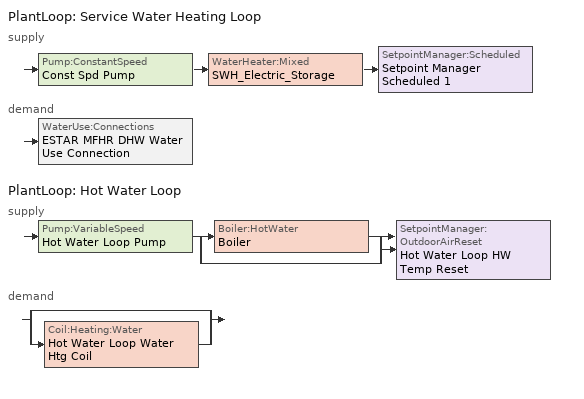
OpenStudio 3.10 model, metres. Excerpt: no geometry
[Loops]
PlantLoop 'Service Water Heating Loop'
 supply: Pump:ConstantSpeed 'Const Spd Pump' > WaterHeater:Mixed 'SWH_Electric_Storage' > SetpointManager:Scheduled 'Setpoint Manager Scheduled 1'
 demand: WaterUse:Connections 'ESTAR MFHR DHW Water Use Connection'
PlantLoop 'Hot Water Loop'
 supply: Pump:VariableSpeed 'Hot Water Loop Pump' > split
  | Boiler:HotWater 'Boiler'
  | bypass
  join > SetpointManager:OutdoorAirReset 'Hot Water Loop HW Temp Reset'
 demand: split
  | bypass
  | Coil:Heating:Water 'Hot Water Loop Water Htg Coil'
[Sizing:Zone]
Residential: Zone Cooling Design Supply Air Temperature Input Method=SupplyAirTemperature; Zone Cooling Design Supply Air Temperature {C}=12.7825; Zone Cooling Design Supply Air Temperature Difference {deltaC}=11.11; Zone Heating Design Supply Air Temperature Input Method=SupplyAirTemperature; Zone Heating Design Supply Air Temperature {C}=32.2211; Zone Heating Design Supply Air Temperature Difference {deltaC}=11.11; Zone Cooling Design Supply Air Humidity Ratio {kg-H2O/kg-air}=0.008; Zone Heating Design Supply Air Humidity Ratio {kg-H2O/kg-air}=0.008; Cooling Design Air Flow Method=DesignDay; Heating Design Air Flow Method=DesignDay; Heating Maximum Air Flow Fraction=1; Account for Dedicated Outdoor Air System=No; Dedicated Outdoor Air System Control Strategy=NeutralSupplyAir; Dedicated Outdoor Air Low Setpoint Temperature for Design {C}=autosize; Dedicated Outdoor Air High Setpoint Temperature for Design {C}=autosize; Zone Load Sizing Method=Sensible Load Only No Latent Load; Zone Latent Cooling Design Supply Air Humidity Ratio Input Method=HumidityRatioDifference; Zone Cooling Design Supply Air Humidity Ratio Difference {kgWater/kgDryAir}=0.005; Zone Latent Heating Design Supply Air Humidity Ratio Input Method=HumidityRatioDifference; Zone Humidification Design Supply Air Humidity Ratio Difference {kgWater/kgDryAir}=0.005; Sizing Option=Coincident
[Zone equipment]
Residential: Residential PTAC
[PlantLoop] Glycol Concentration=0; Minimum Loop Temperature {C}=10; Plant Loop Volume {m3}=Autocalculate; Load Distribution Scheme=Optimal
Name | Maximum Loop Temperature {C} | Fluid Type
Service Water Heating Loop | 60
Hot Water Loop |  | Water
[Sizing:Plant] Loop Type=Heating; Sizing Option=NonCoincident; Zone Timesteps in Averaging Window=1; Coincident Sizing Factor Mode=None
Name | Design Loop Exit Temperature {C} | Loop Design Temperature Difference {deltaC}
Service Water Heating Loop | 60 | 5
Hot Water Loop | 82.2222 | 27.7778
[SetpointManager:Scheduled]
Setpoint Manager Scheduled 1: Control Variable=Temperature; Schedule=SHW_Temperature_120F
[WaterHeater:Mixed]
SWH_Electric_Storage: Tank Volume {m3}=1.495; Setpoint Temperature Schedule=SHW_Temperature_120F; Deadband Temperature Difference {deltaC}=5; Maximum Temperature Limit {C}=82.22222; Heater Control Type=Cycle; Heater Maximum Capacity {W}=36000; Heater Fuel Type=NaturalGas; Heater Thermal Efficiency=1; Off Cycle Parasitic Fuel Consumption Rate {W}=10; Off Cycle Parasitic Fuel Type=Electricity; Off Cycle Parasitic Heat Fraction to Tank=0.8; On Cycle Parasitic Fuel Consumption Rate {W}=0; On Cycle Parasitic Fuel Type=Electricity; Ambient Temperature Indicator=Schedule; Ambient Temperature Schedule=Water Heater Ambient Temp Schedule - 70F; Off Cycle Loss Coefficient to Ambient Temperature {W/K}=24; On Cycle Loss Coefficient to Ambient Temperature {W/K}=24; Use Side Effectiveness=1; Source Side Effectiveness=1; Use Side Design Flow Rate {m3/s}=autosize; Source Side Design Flow Rate {m3/s}=autosize; Indirect Water Heating Recovery Time {hr}=1.5; Source Side Flow Control Mode=IndirectHeatPrimarySetpoint
[WaterHeater:Sizing]
SWH_Electric_Storage: Design Mode=PeakDraw; Time Storage Can Meet Peak Draw {hr}=0.538503; Time for Tank Recovery {hr}=1; Nominal Tank Volume for Autosizing Plant Connections {m3}=1
[WaterUse:Equipment:Definition]
Water Fixture Definition: Peak Flow Rate {m3/s}=0.0012618; Target Temperature Schedule=Fixture Target Temp; Sensible Fraction Schedule=WaterUse Sensible Fraction Schedule 20p; Latent Fraction Schedule=WaterUse Latent Fraction Schedule 5p
[WaterUse:Connections]
ESTAR MFHR DHW Water Use Connection: Drain Water Heat Exchanger Type=None; Drain Water Heat Exchanger Destination=Plant; Water Use Equipment Name 1=Water Use Equipment 1
[WaterUse:Equipment]
Water Use Equipment 1: Water Use Equipment Definition=Water Fixture Definition; Flow Rate Fraction Schedule=DHW_Res_8Unit
[Pump:ConstantSpeed]
Const Spd Pump: Rated Flow Rate {m3/s}=Autosize; Rated Pump Head {Pa}=337843; Rated Power Consumption {W}=Autosize; Motor Efficiency=0.9; Fraction of Motor Inefficiencies to Fluid Stream=0; Pump Control Type=Intermittent; Design Power Sizing Method=PowerPerFlowPerPressure; Design Electric Power per Unit Flow Rate {W/(m3/s)}=348701.1; Design Shaft Power per Unit Flow Rate per Unit Head {W-s/m3-Pa}=1.28205
[Pump:VariableSpeed]
Hot Water Loop Pump: Rated Pump Head {Pa}=179344; Motor Efficiency=0.9; Pump Control Type=Intermittent; Skin Loss Radiative Fraction=0.5; Design Power Sizing Method=PowerPerFlowPerPressure; Design Electric Power per Unit Flow Rate {W/(m3/s)}=348701.1; Design Shaft Power per Unit Flow Rate per Unit Head {W-s/m3-Pa}=1.28205; Design Minimum Flow Rate Fraction=0
[Boiler:HotWater]
Boiler: Fuel Type=NaturalGas; Nominal Thermal Efficiency=0.78; Efficiency Curve Temperature Evaluation Variable=LeavingBoiler; Minimum Part Load Ratio=0; Maximum Part Load Ratio=1.2; Optimum Part Load Ratio=1; Water Outlet Upper Temperature Limit {C}=95; Boiler Flow Mode=LeavingSetpointModulated; On Cycle Parasitic Electric Load {W}=0; Off Cycle Parasitic Fuel Load {W}=0; Sizing Factor=1
[Fan:ConstantVolume]
Residential PTAC Fan: Availability Schedule=Always On Discrete; Fan Total Efficiency=0.52; Pressure Rise {Pa}=331.288; Maximum Flow Rate {m3/s}=AutoSize; Motor Efficiency=0.8; Motor In Airstream Fraction=1
[Coil:Heating:Water]
Hot Water Loop Water Htg Coil: Availability Schedule=Always On Discrete; Rated Inlet Water Temperature {C}=82.2222; Rated Inlet Air Temperature {C}=16.6; Rated Outlet Water Temperature {C}=71.1111; Rated Outlet Air Temperature {C}=32.2
[Controller:WaterCoil]
Hot Water Loop Water Htg Coil Controller: Water Coil=Hot Water Loop Water Htg Coil; Action=Normal; Controller Convergence Tolerance {deltaC}=0.1; Minimum Actuated Flow {m3/s}=0
[Coil:Cooling:DX:SingleSpeed]
Residential PTAC 1spd DX AC Clg Coil: Availability Schedule=Always On Discrete; Rated Total Cooling Capacity {W}=autosize; Rated Sensible Heat Ratio=autosize; Rated COP {W/W}=3; Rated Air Flow Rate {m3/s}=autosize; Rated Evaporator Fan Power Per Volume Flow Rate 2017 {W/(m3/s)}=773.3; Rated Evaporator Fan Power Per Volume Flow Rate 2023 {W/(m3/s)}=934.4; Total Cooling Capacity Function of Temperature Curve=Curve Biquadratic 3; Total Cooling Capacity Function of Flow Fraction Curve=Curve Quadratic 4; Energy Input Ratio Function of Temperature Curve=Curve Biquadratic 4; Energy Input Ratio Function of Flow Fraction Curve=Curve Quadratic 5; Part Load Fraction Correlation Curve=Curve Quadratic 6; Minimum Outdoor Dry-Bulb Temperature for Compressor Operation {C}=-25; Nominal Time for Condensate Removal to Begin {s}=0; Ratio of Initial Moisture Evaporation Rate and Steady State Latent Capacity=0; Maximum Cycling Rate {cycles/hr}=0; Latent Capacity Time Constant {s}=0; Condenser Type=AirCooled; Evaporative Condenser Effectiveness=0.9; Evaporative Condenser Air Flow Rate {m3/s}=autosize; Evaporative Condenser Pump Rated Power Consumption {W}=autosize; Crankcase Heater Capacity {W}=0; Maximum Outdoor Dry-Bulb Temperature for Crankcase Heater Operation {C}=10; Basin Heater Capacity {W/K}=0; Basin Heater Setpoint Temperature {C}=2
[ZoneHVAC:PackagedTerminalAirConditioner]
Residential PTAC: Availability Schedule=Always On Discrete; Supply Air Flow Rate During Cooling Operation {m3/s}=Autosize; Supply Air Flow Rate During Heating Operation {m3/s}=Autosize; Supply Air Flow Rate When No Cooling or Heating is Needed {m3/s}=Autosize; No Load Supply Air Flow Rate Control Set To Low Speed=Yes; Outdoor Air Flow Rate During Cooling Operation {m3/s}=Autosize; Outdoor Air Flow Rate During Heating Operation {m3/s}=Autosize; Outdoor Air Flow Rate When No Cooling or Heating is Needed {m3/s}=Autosize; Supply Air Fan=Residential PTAC Fan; Heating Coil=Hot Water Loop Water Htg Coil; Cooling Coil=Residential PTAC 1spd DX AC Clg Coil; Fan Placement=DrawThrough; Supply Air Fan Operating Mode Schedule=Always On Discrete
[SetpointManager:OutdoorAirReset]
Hot Water Loop HW Temp Reset: Control Variable=Temperature; Setpoint at Outdoor Low Temperature {C}=82.2222; Outdoor Low Temperature {C}=-6.66667; Setpoint at Outdoor High Temperature {C}=65.5556; Outdoor High Temperature {C}=10
[Schedule:Day]
SHW_Temperature_140F_Default: 24, 0, 48.9
SHW_Temperature_140F_Summer_Design_Day; SHW_Temperature_140F_Winter_Design_Day: 24, 0, 60
Water Heater Ambient Temp Schedule - 70F_Default; Water Heater Ambient Temp Schedule - 70F_Summer_Design_Day; Water Heater Ambient Temp Schedule - 70F_Winter_Design_Day: 24, 0, 21.11
WaterUse Sensible Fraction Schedule 20p Day; WaterUse Latent Fraction Schedule 5p Day: No, 24, 0, 0
Schedule Day 15: 24, 0, 43.3
Schedule Day 16: 5, 0, 0.00755796, 8, 0, 0.0646072, 16, 0, 0.0107872, 22, 0, 0.0463084, 24, 0, 0.01294
[Schedule:Constant]
Always On Discrete: Value=1
[Schedule:Ruleset]
Name | Default Day Schedule | Summer Design Day Schedule | Winter Design Day Schedule
SHW_Temperature_120F | SHW_Temperature_140F_Default | SHW_Temperature_140F_Summer_Design_Day | SHW_Temperature_140F_Winter_Design_Day
Water Heater Ambient Temp Schedule - 70F | Water Heater Ambient Temp Schedule - 70F_Default | Water Heater Ambient Temp Schedule - 70F_Summer_Design_Day | Water Heater Ambient Temp Schedule - 70F_Winter_Design_Day
WaterUse Sensible Fraction Schedule 20p | WaterUse Sensible Fraction Schedule 20p Day
WaterUse Latent Fraction Schedule 5p | WaterUse Latent Fraction Schedule 5p Day
Fixture Target Temp | Schedule Day 15
DHW_Res_8Unit | Schedule Day 16
[Curve:Biquadratic] Minimum Value of x=12.77778; Maximum Value of x=23.88889; Minimum Value of y=23.88889; Maximum Value of y=46.11111
Name | Coefficient1 Constant | Coefficient2 x | Coefficient3 x**2 | Coefficient4 y | Coefficient5 y**2 | Coefficient6 x*y
Curve Biquadratic 3 | 0.942588 | 0.00954335 | 0.00068377 | -0.0110427 | 5.249e-06 | -9.72e-06
Curve Biquadratic 4 | 0.342414 | 0.034885 | -0.0006237 | 0.00497722 | 0.000437951 | -0.000728028
[Curve:Quadratic]
Name | Coefficient1 Constant | Coefficient2 x | Coefficient3 x**2 | Minimum Value of x | Maximum Value of x | Minimum Curve Output | Maximum Curve Output
Curve Quadratic 4 | 0.8 | 0.2 | 0 | 0.5 | 1.5
Curve Quadratic 5 | 1.1552 | -0.1808 | 0.0256 | 0.5 | 1.5
Curve Quadratic 6 | 0.85 | 0.15 | 0 | 0 | 1 | 0.7 | 1
